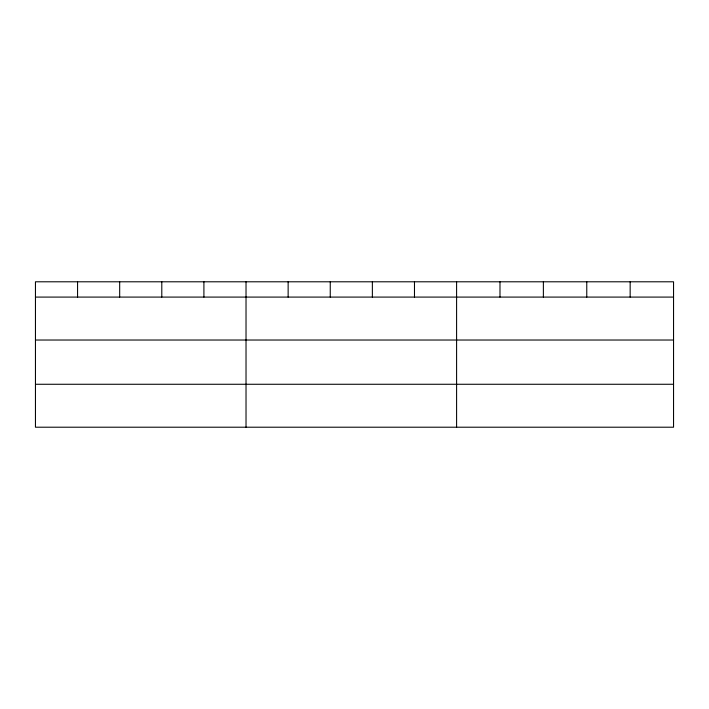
<?xml version="1.0" encoding="UTF-8"?>
<svg xmlns="http://www.w3.org/2000/svg" width="709" height="709" viewBox="0 0 709 709"><rect width="100%" height="100%" fill="white"/><g stroke="black" fill="none" stroke-linecap="round" stroke-linejoin="round"><path stroke-width="1.06" d="M673.55 340.028L673.55 281.792L35.45 281.792L35.45 427.208L673.55 427.208L673.55 340.028L35.45 340.028M35.45 297.089L673.55 297.089M35.45 384.269L673.55 384.269M630.159 281.792L630.159 297.089M586.768 281.792L586.768 297.089M543.378 281.792L543.378 297.089M499.987 281.792L499.987 297.089M456.596 281.792L456.596 427.208M414.481 281.792L414.481 297.089M372.367 281.792L372.367 297.089M330.252 281.792L330.252 297.089M288.138 281.792L288.138 297.089M246.023 281.792L246.023 427.208M203.908 281.792L203.908 297.089M161.794 281.792L161.794 297.089M119.679 281.792L119.679 297.089M77.565 281.792L77.565 297.089"/></g></svg>
